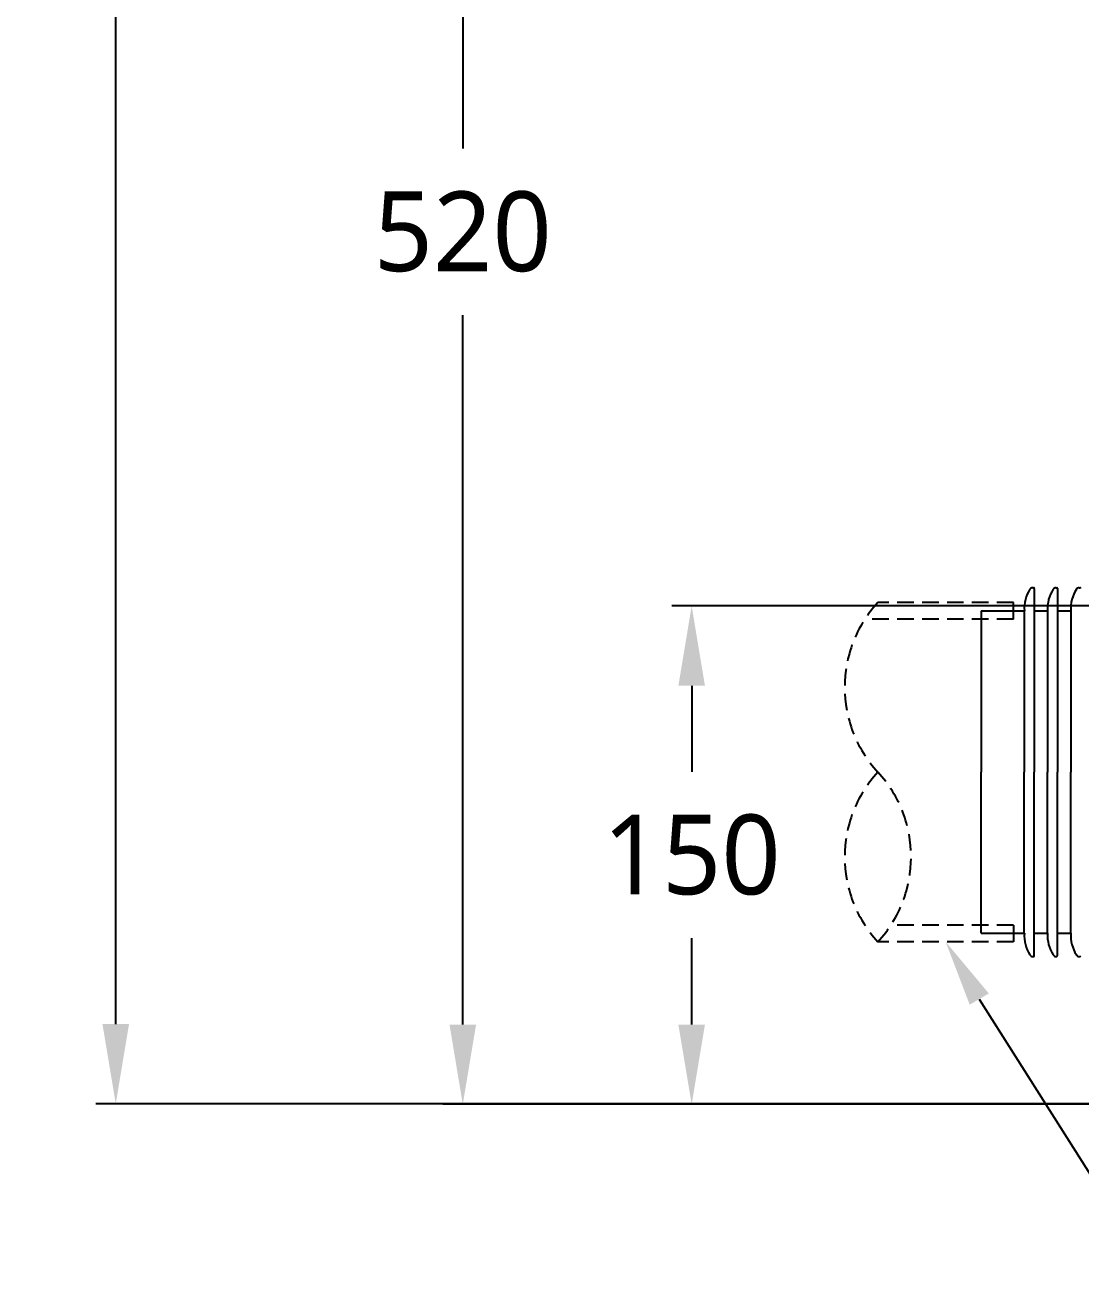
# Model space of a CAD drawing. Extents: x -4358 to 1981, y -50 to 2478.
# Drawn here: x -1008.9 to -691.1, y 243 to 622.4 of the extents above; entities that cross this region are included whole.
import ezdxf

# ---------------------------------------------------------------- set-up
doc = ezdxf.new("R2010")
doc.units = 0
doc.header["$LTSCALE"] = 20
doc.header["$MEASUREMENT"] = 0
doc.linetypes.add('HIDDEN', pattern=[0.375, 0.25, -0.125])
doc.layers.get('0').update_dxf_attribs({"linetype": 'CONTINUOUS'})
doc.layers.get('DEFPOINTS').update_dxf_attribs({"linetype": 'CONTINUOUS'})
doc.layers.add('3', color=3, linetype='CONTINUOUS')
doc.layers.add('전열', color=7, linetype='CONTINUOUS')
doc.styles.get("Standard").update_dxf_attribs({"font": 'NanumGothic.ttf'})
doc.dimstyles.get("Standard").update_dxf_attribs({"dimtxt": 2.7, "dimasz": 2.5, "dimexe": 1.5, "dimexo": 1.5, "dimgap": 1.5, "dimtad": 1, "dimdec": 0, "dimlfac": 10, "dimzin": 0, "dimdsep": 46, "dimtxsty": 'Standard', "dimcen": 0, "dimclrt": 2, "dimadec": 0, "dimazin": 0, "dimtfac": 1, "dimtdec": 0, "dimtmove": 0, "dimatfit": 3, "dimfxl": 0, "dimtolj": 1, "dimtzin": 0, "dimarcsym": 0})

# ---------------------------------------------------------------- blocks, each defined once
blk = doc.blocks.new('*D16')
at = {"color": 3, "lineweight": -2}
for p, q in [((-667.58, 447.62), (-814.28, 447.62)), ((-808.28, 423.62), (-808.28, 397.68)), ((-808.28, 321.62), (-808.28, 347.62)), ((-655.7, 297.62), (-814.28, 297.62))]:
    blk.add_line(p, q, dxfattribs=at)
at = {"color": 3}
for points in [[(-812.28, 423.62), (-804.28, 423.62), (-808.28, 447.62)], [(-812.28, 321.62), (-804.28, 321.62), (-808.28, 297.62)]]:
    blk.add_solid(points, dxfattribs=at)
at = {"layer": 'DEFPOINTS', "color": 0}
for p in [(-808.28, 447.62), (-665.78, 447.62), (-653.9, 297.62)]:
    blk.add_point(p, dxfattribs=at)
at = {"color": 2, "insert": (-808.28, 372.65), "char_height": 24, "attachment_point": 5}
blk.add_mtext('\\A1;150', dxfattribs=at)
blk = doc.blocks.new('*D24')
at = {"color": 3, "lineweight": -2}
for p, q in [((-497.54, 822.85), (-883.2, 822.85)), ((-877.2, 798.85), (-877.2, 585.3)), ((-877.2, 321.62), (-877.2, 535.17)), ((-655.7, 297.62), (-883.2, 297.62))]:
    blk.add_line(p, q, dxfattribs=at)
at = {"color": 3}
for points in [[(-881.2, 798.85), (-873.2, 798.85), (-877.2, 822.85)], [(-881.2, 321.62), (-873.2, 321.62), (-877.2, 297.62)]]:
    blk.add_solid(points, dxfattribs=at)
at = {"layer": 'DEFPOINTS', "color": 0}
for p in [(-495.74, 822.85), (-877.2, 297.62), (-653.9, 297.62)]:
    blk.add_point(p, dxfattribs=at)
at = {"color": 2, "insert": (-877.2, 560.24), "char_height": 24, "attachment_point": 5}
blk.add_mtext('\\A1;520', dxfattribs=at)
blk = doc.blocks.new('A$C22000411')
at = {"linetype": 'HIDDEN'}
for p, q in [((50.58, 102.14), (9.77, 102.14)), ((50.58, 97.14), (50.58, 102.14)), ((50.58, 97.14), (5.87, 97.14)), ((50.58, 5), (13.67, 5)), ((50.58, 5), (50.58, 0)), ((50.58, 0), (9.77, 0))]:
    blk.add_line(p, q, dxfattribs=at)
for centre, start, end in [((37.37, 76.6), 137.2264, 222.7736), ((37.37, 25.53), 137.2264, 222.7736), ((-17.83, 25.53), 317.2264, 42.7736)]:
    blk.add_arc(centre, 37.6, start, end, dxfattribs=at)
blk = doc.blocks.new('*D25')
at = {"color": 3, "lineweight": -2}
for p, q in [((-460.63, 1235.77), (-987.67, 1235.77)), ((-981.67, 1211.77), (-981.67, 791.84)), ((-981.67, 321.77), (-981.67, 741.71)), ((-655.85, 297.77), (-987.67, 297.77))]:
    blk.add_line(p, q, dxfattribs=at)
at = {"color": 3}
for points in [[(-985.67, 1211.77), (-977.67, 1211.77), (-981.67, 1235.77)], [(-985.67, 321.77), (-977.67, 321.77), (-981.67, 297.77)]]:
    blk.add_solid(points, dxfattribs=at)
at = {"layer": 'DEFPOINTS', "color": 0}
for p in [(-458.83, 1235.77), (-981.67, 297.77), (-654.05, 297.77)]:
    blk.add_point(p, dxfattribs=at)
at = {"color": 2, "insert": (-981.67, 766.77), "char_height": 24, "attachment_point": 5}
blk.add_mtext('\\A1;940', dxfattribs=at)

msp = doc.modelspace()

# ---------------------------------------------------------------- linework, layer by layer
at = {"layer": '3'}
msp.add_lwpolyline([(-721.7, 329.3), (-667.07, 242.99), (-369.57, 242.99)], dxfattribs=at)
at = {"layer": '3', "color": 3}
msp.add_solid([(-724.58, 327.61), (-731.82, 346.55), (-718.82, 330.99)], dxfattribs=at)
at = {"layer": '전열', "color": 3}
for p, q in [((-705.61, 453.12), (-705.34, 453.12)), ((-705.14, 452.92), (-705.14, 397.62)), ((-698.61, 453.12), (-698.34, 453.12)), ((-698.14, 452.92), (-698.14, 397.62)), ((-691.61, 453.12), (-691.34, 453.12)), ((-721.14, 446.12), (-708.14, 446.12)), ((-721.14, 446.12), (-721.14, 397.62)), ((-708.14, 446.12), (-708.14, 397.62)), ((-705.14, 446.12), (-701.14, 446.12)), ((-701.14, 446.12), (-701.14, 397.62)), ((-698.14, 446.12), (-694.14, 446.12)), ((-694.14, 446.12), (-694.14, 397.62)), ((-721.14, 349.12), (-721.14, 397.62)), ((-708.14, 349.12), (-708.14, 397.62)), ((-705.14, 342.32), (-705.14, 397.62)), ((-701.14, 349.12), (-701.14, 397.62)), ((-698.14, 342.32), (-698.14, 397.62)), ((-694.14, 349.12), (-694.14, 397.62)), ((-721.14, 349.12), (-708.14, 349.12)), ((-705.14, 349.12), (-701.14, 349.12)), ((-698.14, 349.12), (-694.14, 349.12)), ((-705.61, 342.12), (-705.34, 342.12)), ((-698.61, 342.12), (-698.34, 342.12)), ((-691.61, 342.12), (-691.34, 342.12))]:
    msp.add_line(p, q, dxfattribs=at)
for centre, radius, start, end in [((-697.57, 446.89), 10.59, 146.9391, 184.1555), ((-705.61, 452.12), 1, 90, 146.9391), ((-705.34, 452.92), 0.2, 0, 90), ((-690.57, 446.89), 10.59, 146.9391, 184.1555), ((-698.61, 452.12), 1, 90, 146.9391), ((-698.34, 452.92), 0.2, 0, 90), ((-683.57, 446.89), 10.59, 146.9391, 184.1555), ((-691.61, 452.12), 1, 90, 146.9391), ((-691.34, 452.92), 0.2, 0, 90), ((-697.57, 348.35), 10.59, 175.8445, 213.0609), ((-690.57, 348.35), 10.59, 175.8445, 213.0609), ((-683.57, 348.35), 10.59, 175.8445, 213.0609), ((-705.61, 343.12), 1, 213.0609, 270), ((-705.34, 342.32), 0.2, 270, 0), ((-698.61, 343.12), 1, 213.0609, 270), ((-698.34, 342.32), 0.2, 270, 0), ((-691.61, 343.12), 1, 213.0609, 270), ((-691.34, 342.32), 0.2, 270, 0)]:
    msp.add_arc(centre, radius, start, end, dxfattribs=at)

# ---------------------------------------------------------------- block references
at = {"layer": '3'}
msp.add_blockref('A$C22000411', (-761.99, 346.55), dxfattribs=at)

# ---------------------------------------------------------------- dimensions: what is measured, and where the dimension line sits
for base, p1, p2, text, picture, middle in [((-981.67, 297.77), (-458.83, 1235.77), (-654.05, 297.77), '940', '*D25', (-981.67, 766.77)), ((-877.2, 297.62), (-495.74, 822.85), (-653.9, 297.62), '520', '*D24', (-877.2, 560.24))]:
    dim = msp.add_linear_dim(base=base, p1=p1, p2=p2, angle=90, text=text, dimstyle='Standard', override={"dimscale": 1.2, "dimtxt": 20, "dimasz": 20, "dimexe": 5, "dimgap": 10, "dimtih": 1, "dimtoh": 1, "dimlfac": 1, "dimzin": 12, "dimclrd": 3, "dimclre": 3, "dimazin": 2, "dimarcsym": 1})
    dim.commit()
    dim.dimension.update_dxf_attribs({"geometry": picture, "text_midpoint": middle, "dimtype": 160})
dim = msp.add_linear_dim(base=(-808.28, 447.62), p1=(-653.9, 297.62), p2=(-665.78, 447.62), angle=90, dimstyle='Standard', override={"dimscale": 1.2, "dimtxt": 20, "dimasz": 20, "dimexe": 5, "dimgap": 10, "dimtih": 1, "dimtoh": 1, "dimlfac": 1, "dimzin": 12, "dimclrd": 3, "dimclre": 3, "dimazin": 2, "dimarcsym": 1})
dim.commit()
dim.dimension.update_dxf_attribs({"geometry": '*D16', "text_midpoint": (-808.28, 372.65), "dimtype": 160})

doc.saveas('drawing.dxf')
